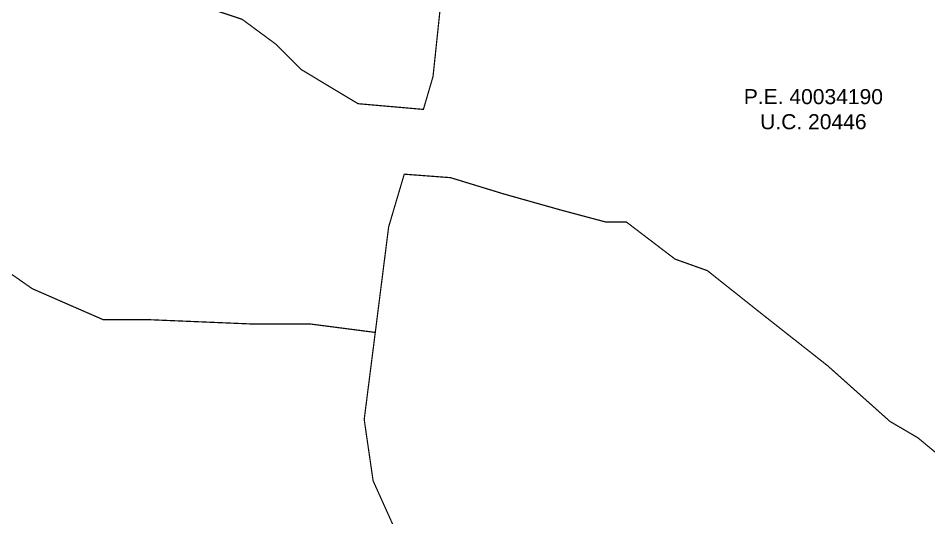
# Model space of a CAD drawing. Header units: metres. Extents: x 561401 to 594056, y 8460144 to 8508504.
# Drawn here: x 586600.1 to 586751.3, y 8502757.9 to 8502840.9 of the extents above; entities that cross this region are included whole.
import ezdxf

# ---------------------------------------------------------------- set-up
doc = ezdxf.new("R2010")
doc.units = ezdxf.units.M
doc.layers.add('1.2. BASE GRAFICA SUNARP', color=150, linetype='Continuous')
doc.layers.add('1.3 ETIQUETA P.E. Y U.C.', color=1, linetype='Continuous')
doc.styles.add('Arial', font='arial.ttf', dxfattribs={"height": 1})

msp = doc.modelspace()

# ---------------------------------------------------------------- linework, layer by layer
at = {"layer": '1.2. BASE GRAFICA SUNARP', "color": 64, "linetype": 'Continuous', "lineweight": -3, "const_width": 0.2}
msp.add_lwpolyline([(586622.89, 8502850.79), (586626.73, 8502845.26), (586627.49, 8502843), (586632.76, 8502842.23), (586637.29, 8502840.72), (586642.94, 8502836.55), (586647.09, 8502832.39), (586650.85, 8502830.12), (586656.52, 8502826.71), (586667.38, 8502825.76), (586668.98, 8502831.22), (586670.13, 8502842.16), (586671.28, 8502850.08), (586671.29, 8502855.74), (586672.8, 8502862.53), (586662.64, 8502869.73), (586651.69, 8502875.41), (586639.26, 8502883.36), (586631.44, 8502886.75), (586631.71, 8502882.62), (586632.82, 8502873.56), (586631.67, 8502860.35), (586625.6, 8502852.05), (586622.89, 8502850.79)], close=True, dxfattribs=at)
for points in [[(586670.13, 8502842.16), (586668.98, 8502831.22), (586667.38, 8502825.76), (586656.52, 8502826.71), (586650.85, 8502830.12), (586647.09, 8502832.39), (586642.94, 8502836.55), (586637.29, 8502840.72), (586632.76, 8502842.23)], [(586664.3, 8502752.35), (586659.03, 8502764.06), (586657.55, 8502774.25), (586659.39, 8502788.71), (586648.68, 8502790.1), (586639.14, 8502790.1), (586621.52, 8502790.84), (586614.17, 8502790.84), (586602.42, 8502795.98), (586595.08, 8502801.11), (586583.29, 8502816.85), (586567.78, 8502807.24), (586561.37, 8502800.46), (586561.37, 8502800.46), (586577.92, 8502774.02), (586584.98, 8502760.07), (586590.71, 8502752.49)], [(586595.08, 8502801.11), (586602.42, 8502795.98), (586614.17, 8502790.84), (586621.52, 8502790.84), (586639.14, 8502790.1), (586648.68, 8502790.1), (586659.39, 8502788.71), (586661.61, 8502806.24), (586664.2, 8502815), (586671.89, 8502814.42), (586680.74, 8502811.71), (586690.33, 8502809.01), (586697.63, 8502807.06), (586701.09, 8502807.05), (586709.17, 8502800.89), (586714.54, 8502798.97), (586723.75, 8502791.65), (586734.51, 8502783.17), (586744.86, 8502773.92), (586749.47, 8502771.22), (586760.6, 8502761.98)]]:
    msp.add_lwpolyline(points, dxfattribs=at)

# ---------------------------------------------------------------- texts
at = {"layer": '1.3 ETIQUETA P.E. Y U.C.', "color": 1, "insert": (586732.14, 8502825.78), "char_height": 2.5, "attachment_point": 5, "style": 'Arial'}
msp.add_mtext('P.E. 40034190\\PU.C. 20446', dxfattribs=at)

doc.saveas('drawing.dxf')
